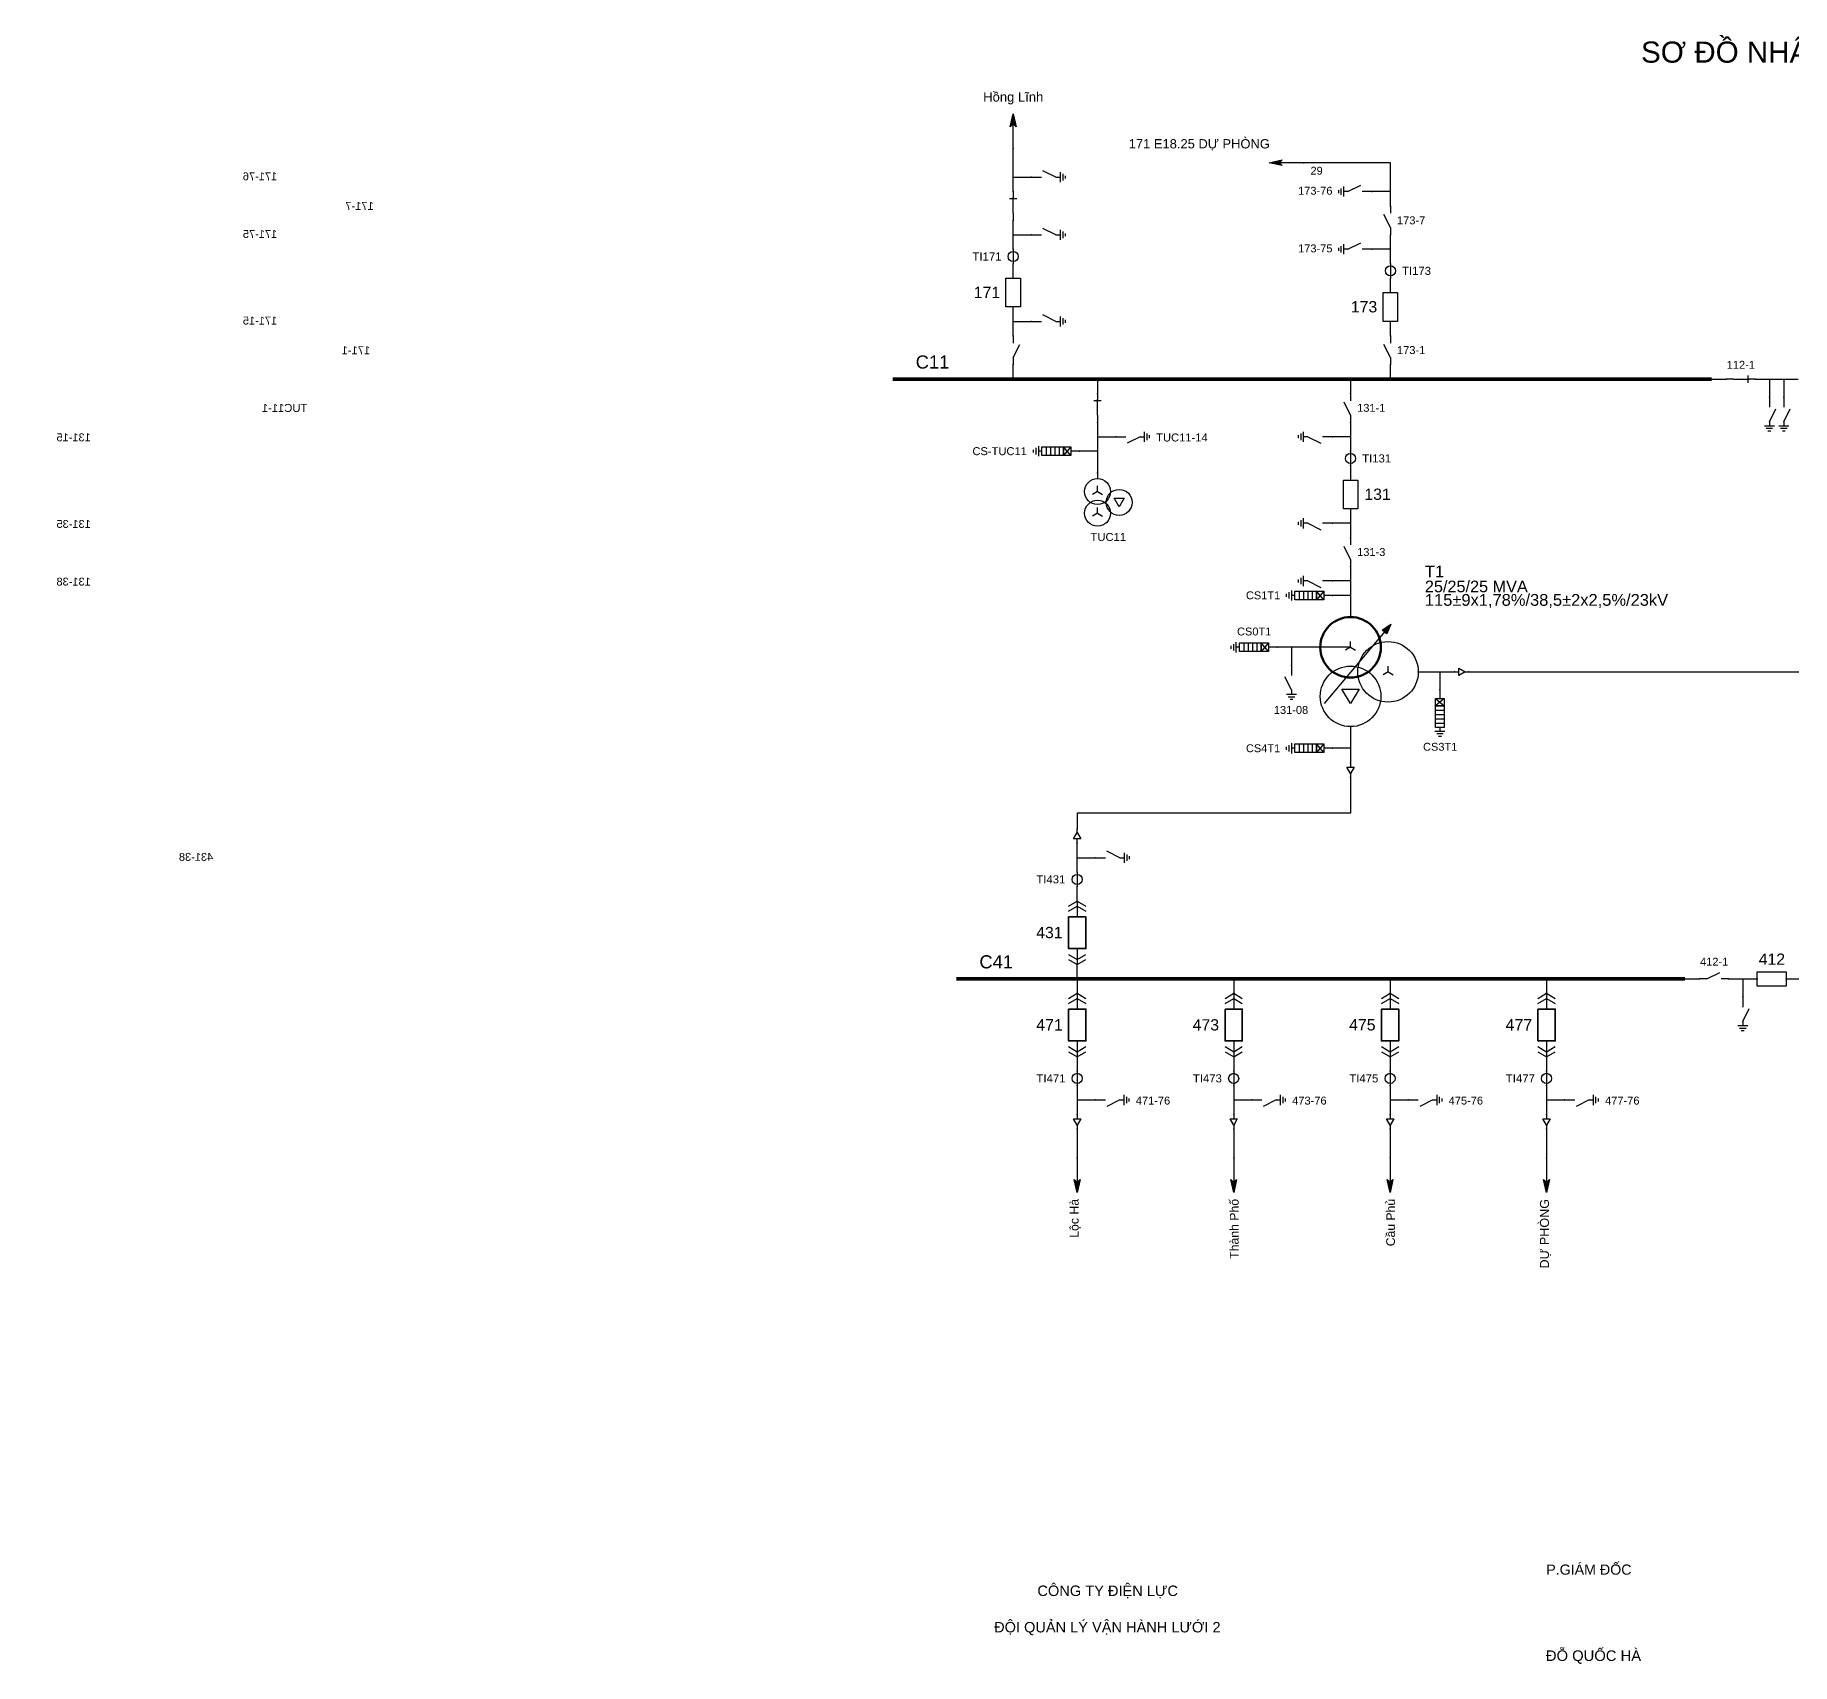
# Model space of a CAD drawing. Header units: millimetres. Extents: x -378 to 411, y 7 to 290.
# Drawn here: x -110.9 to 193.8, y 7.6 to 290 of the extents above; entities that cross this region are included whole.
import ezdxf

# ---------------------------------------------------------------- set-up
doc = ezdxf.new("R2010")
doc.units = ezdxf.units.MM
for name, color, linetype, lineweight in [('BUSBAR_110KV', 1, 'Continuous', 50), ('BUSBAR_22KV', 5, 'Continuous', 50), ('HV_110KV', 1, 'Continuous', 25), ('MV_22KV', 5, 'Continuous', 25), ('MV_35KV', 30, 'Continuous', 25)]:
    doc.layers.add(name, color=color, linetype=linetype, lineweight=lineweight)
doc.layers.add('SYM_PORTS', color=8, linetype='Continuous', plot=False)
doc.layers.add('TEXT', color=7, linetype='Continuous')
doc.styles.add('SLD_TEXT', font='arial.ttf')

# ---------------------------------------------------------------- blocks, each defined once
blk = doc.blocks.new('SYM_DISCONNECTOR_OPEN')
at = {"lineweight": 25}
for points in [[(0, -1.25), (-1.125, 1)], [(0, 2.5), (0, 1.25)], [(0, -1.25), (0, -2.5)]]:
    blk.add_lwpolyline(points, dxfattribs=at)
at = {"layer": 'SYM_PORTS'}
for p in [(0, 2.5), (0, -2.5)]:
    blk.add_point(p, dxfattribs=at)
blk.add_attdef('DEVICE_CODE', (1, -0.5), '', height=2)
blk = doc.blocks.new('SYM_EARTHING_SWITCH_OPEN')
at = {"lineweight": 25}
for points in [[(0, -1.25), (-1.125, 1)], [(0, 3), (0, 1.25)], [(-0.875, -2), (0.875, -2)], [(-0.5625, -2.4375), (0.5625, -2.4375)], [(-0.25, -2.875), (0.25, -2.875)], [(0, -1.25), (0, -2)]]:
    blk.add_lwpolyline(points, dxfattribs=at)
at = {"layer": 'SYM_PORTS'}
blk.add_point((0, 3), dxfattribs=at)
blk.add_attdef('DEVICE_CODE', (1.875, 0), '', height=2)
blk = doc.blocks.new('SYM_CIRCUIT_BREAKER')
at = {"lineweight": 25}
blk.add_lwpolyline([(-1.25, 2.5), (1.25, 2.5), (1.25, -2.5), (-1.25, -2.5)], close=True, dxfattribs=at)
at = {"layer": 'SYM_PORTS'}
for p in [(0, 2.5), (0, -2.5)]:
    blk.add_point(p, dxfattribs=at)
blk.add_attdef('DEVICE_CODE', (2.25, -0.5), '', height=2)
at = {"flags": 1}
blk.add_attdef('RATING', (2.25, -3.5), '', height=2, dxfattribs=at)
blk = doc.blocks.new('SYM_CURRENT_TRANSFORMER')
at = {"lineweight": 25}
blk.add_lwpolyline([(0, 1.25), (0, -1.25)], dxfattribs=at)
blk.add_circle((0, 0), 0.875, dxfattribs=at)
at = {"layer": 'SYM_PORTS'}
for p in [(0, 1.25), (0, -1.25)]:
    blk.add_point(p, dxfattribs=at)
blk.add_attdef('DEVICE_CODE', (1.875, -1.75), '', height=2)
at = {"flags": 1}
blk.add_attdef('RATIO', (1.875, -4.75), '', height=2, dxfattribs=at)
blk = doc.blocks.new('SYM_DISCONNECTOR_CLOSED')
at = {"lineweight": 25}
for points in [[(-0.625, 1.25), (0.625, 1.25)], [(0, 2.5), (0, 1.25)], [(0, -1.25), (0, 1.5)], [(0, -1.25), (0, -2.5)]]:
    blk.add_lwpolyline(points, dxfattribs=at)
at = {"layer": 'SYM_PORTS'}
for p in [(0, 2.5), (0, -2.5)]:
    blk.add_point(p, dxfattribs=at)
blk.add_attdef('DEVICE_CODE', (1.625, -0.5), '', height=2)
blk = doc.blocks.new('SYM_LINE_FEEDER_ARROW')
blk.add_hatch(color=7).paths.add_polyline_path([(0, -3), (-0.5, -0.75), (0, -1.25), (0.5, -0.75)])
at = {"lineweight": 25}
blk.add_lwpolyline([(0, 3), (0, -1.25)], dxfattribs=at)
blk.add_lwpolyline([(0, -3), (-0.5, -0.75), (0, -1.25), (0.5, -0.75)], close=True, dxfattribs=at)
at = {"layer": 'SYM_PORTS'}
blk.add_point((0, 3), dxfattribs=at)
blk.add_attdef('LINE_NAME', (1.5, 0), '', height=2)
blk = doc.blocks.new('SYM_SURGE_ARRESTER')
at = {"lineweight": 25}
for points in [[(0, 4), (0, 2.5)], [(-0.75, 2.5), (0.75, 1.25)], [(0.75, 2.5), (-0.75, 1.25)], [(-0.75, 0.5), (0.75, 0.5)], [(-0.75, -0.25), (0.75, -0.25)], [(-0.75, -1), (0.75, -1)], [(-0.75, -1.75), (0.75, -1.75)], [(0, -2.5), (0, -3.125)], [(-0.875, -3.125), (0.875, -3.125)], [(-0.5625, -3.5625), (0.5625, -3.5625)], [(-0.25, -4), (0.25, -4)]]:
    blk.add_lwpolyline(points, dxfattribs=at)
for points in [[(-0.75, 2.5), (0.75, 2.5), (0.75, 1.25), (-0.75, 1.25)], [(-0.75, 1.25), (0.75, 1.25), (0.75, -2.5), (-0.75, -2.5)]]:
    blk.add_lwpolyline(points, close=True, dxfattribs=at)
at = {"layer": 'SYM_PORTS'}
blk.add_point((0, 4), dxfattribs=at)
blk.add_attdef('DEVICE_CODE', (1.875, 1), '', height=2)
blk = doc.blocks.new('SYM_VOLTAGE_TRANSFORMER')
at = {"lineweight": 25}
for points in [[(0, 4.625), (0, 3.625)], [(0, 1.375), (-0.8625, 0.875)], [(0, 1.375), (0, 2.375)], [(0, 1.375), (0.8625, 0.875)], [(0, -2.375), (-0.8625, -2.875)], [(0, -2.375), (0, -1.375)], [(0, -2.375), (0.8625, -2.875)]]:
    blk.add_lwpolyline(points, dxfattribs=at)
blk.add_lwpolyline([(2.875, 0.25), (4.625, 0.25), (3.75, -1.25)], close=True, dxfattribs=at)
for centre in [(0, 1.375), (3.75, -0.5), (0, -2.375)]:
    blk.add_circle(centre, 2.25, dxfattribs=at)
at = {"layer": 'SYM_PORTS'}
blk.add_point((0, 4.625), dxfattribs=at)
blk.add_attdef('DEVICE_CODE', (7, 1.625), '', height=2)
at = {"flags": 1}
blk.add_attdef('RATIO', (7, -1.375), '', height=2, dxfattribs=at)
blk = doc.blocks.new('SYM_TRANSFORMER_3W')
blk.add_hatch(color=7).paths.add_polyline_path([(3.75, 8.25), (3.0125, 6.575), (2.2375, 7.225)])
at = {"lineweight": 25}
for points in [[(-7.75, -5.5), (3.0125, 7.35)], [(-3.25, 4.25), (-8.5, 4.25)], [(-3.25, 4.25), (-4.1125, 3.75)], [(-3.25, 4.25), (-3.25, 5.25)], [(-3.25, 4.25), (-2.3875, 3.75)], [(3.25, 0), (2.3875, -0.5)], [(3.25, 0), (3.25, 1)], [(3.25, 0), (4.1125, -0.5)]]:
    blk.add_lwpolyline(points, dxfattribs=at)
for points in [[(3.75, 8.25), (3.0125, 6.575), (2.2375, 7.225)], [(-4.75, -3), (-1.75, -3), (-3.25, -5.5)]]:
    blk.add_lwpolyline(points, close=True, dxfattribs=at)
at = {"lineweight": 50}
blk.add_circle((-3.25, 4.25), 5.25, dxfattribs=at)
at = {"lineweight": 25}
for centre in [(3.25, 0), (-3.25, -4.25)]:
    blk.add_circle(centre, 5.25, dxfattribs=at)
at = {"layer": 'SYM_PORTS'}
for p in [(-3.25, 9.5), (-8.5, 4.25), (8.5, 0), (-3.25, -9.5)]:
    blk.add_point(p, dxfattribs=at)
blk.add_attdef('DEVICE_CODE', (9.5, 6.5), '', height=2)
at = {"flags": 1}
for tag, p in [('POWER', (9.5, 3.5)), ('VOLTAGE_RATIO', (9.5, 0.5))]:
    blk.add_attdef(tag, p, '', height=2, dxfattribs=at)
blk = doc.blocks.new('SYM_CABLE_TERMINATION')
at = {"lineweight": 25}
blk.add_lwpolyline([(-0.625, 0.5), (0.625, 0.5), (0, -0.625)], close=True, dxfattribs=at)
for points in [[(0, 1.25), (0, 0.5)], [(0, -0.625), (0, -1.25)]]:
    blk.add_lwpolyline(points, dxfattribs=at)
at = {"layer": 'SYM_PORTS'}
for p in [(0, 1.25), (0, -1.25)]:
    blk.add_point(p, dxfattribs=at)
blk = doc.blocks.new('SYM_DRAWOUT_BREAKER')
at = {"lineweight": 25}
for points in [[(-1.5, 4.625), (0, 5.5), (1.5, 4.625)], [(-1.5, 3.75), (0, 4.625), (1.5, 3.75)], [(0, 5.5), (0, 2.75)], [(0, -2.75), (0, -5.5)], [(-1.5, -3.75), (0, -4.625), (1.5, -3.75)], [(-1.5, -4.625), (0, -5.5), (1.5, -4.625)]]:
    blk.add_lwpolyline(points, dxfattribs=at)
at = {"lineweight": 35}
blk.add_lwpolyline([(-1.5, 2.75), (1.5, 2.75), (1.5, -2.75), (-1.5, -2.75)], close=True, dxfattribs=at)
at = {"layer": 'SYM_PORTS'}
for p in [(0, 5.5), (0, -5.5)]:
    blk.add_point(p, dxfattribs=at)
blk.add_attdef('DEVICE_CODE', (2.5, 2.5), '', height=2)
at = {"flags": 1}
blk.add_attdef('RATING', (2.5, -0.5), '', height=2, dxfattribs=at)

msp = doc.modelspace()

# ---------------------------------------------------------------- linework, layer by layer
at = {"layer": 'BUSBAR_110KV', "const_width": 0.609}
msp.add_lwpolyline([(37.81, 230.35), (179.86, 230.35)], dxfattribs=at)
at = {"layer": 'BUSBAR_22KV', "const_width": 0.609}
msp.add_lwpolyline([(48.86, 126.35), (175.24, 126.35)], dxfattribs=at)
at = {"layer": 'HV_110KV'}
for points in [[(58.73, 265.36), (58.73, 270.36)], [(58.73, 262.86), (58.73, 265.36)], [(58.73, 265.36), (61.87, 265.36)], [(124.14, 262.86), (124.14, 267.86), (109.13, 267.86)], [(124.14, 262.86), (121, 262.86)], [(124.14, 260.36), (124.14, 262.86)], [(58.73, 255.36), (58.73, 257.86)], [(58.73, 252.86), (58.73, 255.36)], [(58.73, 255.36), (61.87, 255.36)], [(124.14, 252.86), (121, 252.86)], [(124.14, 252.86), (124.14, 255.36)], [(124.14, 250.36), (124.14, 252.86)], [(58.73, 247.86), (58.73, 250.36)], [(124.14, 245.35), (124.14, 247.86)], [(58.73, 240.35), (58.73, 242.86)], [(58.73, 237.85), (58.73, 240.35)], [(58.73, 240.35), (61.87, 240.35)], [(124.14, 237.85), (124.14, 240.35)], [(58.73, 230.35), (58.73, 232.85)], [(124.14, 230.35), (124.14, 232.85)], [(73.36, 230.35), (73.36, 227.85)], [(117.23, 230.35), (117.23, 227.85)], [(179.86, 230.35), (182.36, 230.35)], [(187.36, 230.35), (189.86, 230.35)], [(189.86, 230.35), (189.86, 227.21)], [(189.86, 230.35), (192.36, 230.35)], [(192.36, 230.35), (192.36, 227.21)], [(192.36, 230.35), (194.87, 230.35)], [(73.36, 222.85), (73.36, 220.35)], [(117.23, 222.85), (117.23, 220.35)], [(73.36, 220.35), (76.5, 220.35)], [(73.36, 220.35), (73.36, 217.85)], [(117.23, 220.35), (114.09, 220.35)], [(117.23, 220.35), (117.23, 217.85)], [(73.36, 217.85), (70.22, 217.85)], [(73.36, 217.85), (73.36, 214.09)], [(117.23, 215.35), (117.23, 212.84)], [(117.23, 207.84), (117.23, 205.34)], [(117.23, 205.34), (114.09, 205.34)], [(117.23, 205.34), (117.23, 202.84)], [(117.23, 195.34), (114.09, 195.34)], [(117.23, 197.84), (117.23, 195.34)], [(117.23, 195.34), (117.23, 192.84)], [(117.23, 192.84), (114.09, 192.84)], [(117.23, 192.84), (117.23, 189.09)], [(106.98, 183.84), (104.48, 183.84)], [(111.98, 183.84), (106.98, 183.84)], [(106.98, 183.84), (106.98, 180.7)]]:
    msp.add_lwpolyline(points, dxfattribs=at)
at = {"layer": 'MV_22KV'}
for points in [[(117.23, 170.09), (117.23, 166.33)], [(117.23, 166.33), (114.09, 166.33)], [(117.23, 166.33), (117.23, 163.83)], [(117.23, 161.33), (117.23, 158.63), (117.23, 155.06), (69.83, 155.06), (69.83, 152.36)], [(69.83, 147.36), (69.83, 149.86)], [(69.83, 144.85), (69.83, 147.36)], [(69.83, 147.36), (72.97, 147.36)], [(69.83, 139.85), (69.83, 142.35)], [(69.83, 126.35), (69.83, 128.85)], [(69.83, 126.35), (69.83, 123.85)], [(96.96, 126.35), (96.96, 123.85)], [(124.08, 126.35), (124.08, 123.85)], [(151.21, 126.35), (151.21, 123.85)], [(175.24, 126.35), (177.74, 126.35)], [(182.74, 126.35), (185.24, 126.35)], [(185.24, 126.35), (185.24, 123.21)], [(185.24, 126.35), (187.74, 126.35)], [(192.74, 126.35), (195.25, 126.35)], [(69.83, 112.85), (69.83, 110.35)], [(96.96, 112.85), (96.96, 110.35)], [(124.08, 112.85), (124.08, 110.35)], [(151.21, 112.85), (151.21, 110.35)], [(69.83, 107.85), (69.83, 105.35)], [(96.96, 107.85), (96.96, 105.35)], [(124.08, 107.85), (124.08, 105.35)], [(151.21, 107.85), (151.21, 105.35)], [(69.83, 105.35), (72.97, 105.35)], [(69.83, 105.35), (69.83, 102.84)], [(96.96, 105.35), (100.1, 105.35)], [(96.96, 105.35), (96.96, 102.84)], [(124.08, 105.35), (127.22, 105.35)], [(124.08, 105.35), (124.08, 102.84)], [(151.21, 105.35), (154.35, 105.35)], [(151.21, 105.35), (151.21, 102.84)], [(69.83, 100.34), (69.83, 95.34)], [(96.96, 100.34), (96.96, 95.34)], [(124.08, 100.34), (124.08, 95.34)], [(151.21, 100.34), (151.21, 95.34)]]:
    msp.add_lwpolyline(points, dxfattribs=at)
at = {"layer": 'MV_35KV'}
msp.add_lwpolyline([(137.73, 179.59), (140.43, 179.59), (243, 179.59), (243, 157), (325.5, 157), (325.5, 47.5), (403.5, 47.5), (403.5, 106), (391.5, 106), (391.5, 108.26, -1), (391.5, 110.26), (391.5, 173.5), (405, 173.5), (405, 257.75), (382.27, 257.75), (379.57, 257.75)], format="xyb", dxfattribs=at)
for points in [[(128.98, 179.59), (132.73, 179.59)], [(132.73, 179.59), (132.73, 176.45)], [(132.73, 179.59), (135.23, 179.59)]]:
    msp.add_lwpolyline(points, dxfattribs=at)

# ---------------------------------------------------------------- block references
at = {"layer": 'HV_110KV'}
for p, rotation in [((58.73, 273.36), 180), ((106.13, 267.86), 270)]:
    msp.add_blockref('SYM_LINE_FEEDER_ARROW', p, dxfattribs=dict(at, rotation=rotation))
ref = msp.add_blockref('SYM_EARTHING_SWITCH_OPEN', (64.87, 265.36), dxfattribs=dict(at, xscale=-1, rotation=90))
ref.add_attrib('DEVICE_CODE', '171-76', (68.89, 264.82), dxfattribs={"layer": 'TEXT', "extrusion": (0, 0, -1), "height": 1.371, "style": 'SLD_TEXT'})
ref = msp.add_blockref('SYM_DISCONNECTOR_CLOSED', (58.73, 260.36), dxfattribs=dict(at, xscale=-1))
ref.add_attrib('DEVICE_CODE', '171-7', (52.14, 259.68), dxfattribs={"layer": 'TEXT', "extrusion": (0, 0, -1), "height": 1.385, "style": 'SLD_TEXT'})
ref = msp.add_blockref('SYM_EARTHING_SWITCH_OPEN', (118, 262.86), dxfattribs=dict(at, rotation=270))
ref.add_attrib('DEVICE_CODE', '173-76', (108.13, 262.32), dxfattribs={"layer": 'TEXT', "height": 1.371, "style": 'SLD_TEXT'})
ref = msp.add_blockref('SYM_DISCONNECTOR_OPEN', (124.14, 257.86), dxfattribs=at)
ref.add_attrib('DEVICE_CODE', '173-7', (125.28, 257.19), dxfattribs={"layer": 'TEXT', "height": 1.373, "style": 'SLD_TEXT'})
ref = msp.add_blockref('SYM_EARTHING_SWITCH_OPEN', (64.87, 255.36), dxfattribs=dict(at, xscale=-1, rotation=90))
ref.add_attrib('DEVICE_CODE', '171-75', (68.89, 254.82), dxfattribs={"layer": 'TEXT', "extrusion": (0, 0, -1), "height": 1.371, "style": 'SLD_TEXT'})
ref = msp.add_blockref('SYM_CURRENT_TRANSFORMER', (58.73, 251.61), dxfattribs=at)
ref.add_attrib('DEVICE_CODE', 'TI171', (51.66, 250.9), dxfattribs={"layer": 'TEXT', "height": 1.417, "style": 'SLD_TEXT'})
ref = msp.add_blockref('SYM_EARTHING_SWITCH_OPEN', (118, 252.86), dxfattribs=dict(at, rotation=270))
ref.add_attrib('DEVICE_CODE', '173-75', (108.13, 252.32), dxfattribs={"layer": 'TEXT', "height": 1.371, "style": 'SLD_TEXT'})
ref = msp.add_blockref('SYM_CURRENT_TRANSFORMER', (124.14, 249.11), dxfattribs=at)
ref.add_attrib('DEVICE_CODE', 'TI173', (126.16, 248.41), dxfattribs={"layer": 'TEXT', "height": 1.405, "style": 'SLD_TEXT'})
ref = msp.add_blockref('SYM_CIRCUIT_BREAKER', (58.73, 245.36), dxfattribs=at)
ref.add_attrib('DEVICE_CODE', '171', (51.87, 244.39), dxfattribs={"layer": 'TEXT', "height": 1.98, "style": 'SLD_TEXT'})
ref = msp.add_blockref('SYM_CIRCUIT_BREAKER', (124.14, 242.85), dxfattribs=at)
ref.add_attrib('DEVICE_CODE', '173', (117.28, 241.91), dxfattribs={"layer": 'TEXT', "height": 1.963, "style": 'SLD_TEXT'})
ref = msp.add_blockref('SYM_EARTHING_SWITCH_OPEN', (64.87, 240.35), dxfattribs=dict(at, xscale=-1, rotation=90))
ref.add_attrib('DEVICE_CODE', '171-15', (68.89, 239.81), dxfattribs={"layer": 'TEXT', "extrusion": (0, 0, -1), "height": 1.371, "style": 'SLD_TEXT'})
ref = msp.add_blockref('SYM_DISCONNECTOR_OPEN', (58.73, 235.35), dxfattribs=dict(at, xscale=-1))
ref.add_attrib('DEVICE_CODE', '171-1', (52.77, 234.67), dxfattribs={"layer": 'TEXT', "extrusion": (0, 0, -1), "height": 1.385, "style": 'SLD_TEXT'})
ref = msp.add_blockref('SYM_DISCONNECTOR_OPEN', (124.14, 235.35), dxfattribs=at)
ref.add_attrib('DEVICE_CODE', '173-1', (125.28, 234.69), dxfattribs={"layer": 'TEXT', "height": 1.373, "style": 'SLD_TEXT'})
ref = msp.add_blockref('SYM_DISCONNECTOR_CLOSED', (184.86, 230.35), dxfattribs=dict(at, rotation=270))
ref.add_attrib('DEVICE_CODE', '112-1', (182.45, 232.14), dxfattribs={"layer": 'TEXT', "height": 1.37, "style": 'SLD_TEXT'})
ref = msp.add_blockref('SYM_EARTHING_SWITCH_OPEN', (192.36, 224.21), dxfattribs=dict(at, xscale=-1))
ref.add_attrib('DEVICE_CODE', '112-25', (195.42, 218.82), dxfattribs={"layer": 'TEXT', "extrusion": (0, 0, -1), "height": 1.368, "style": 'SLD_TEXT'})
ref = msp.add_blockref('SYM_EARTHING_SWITCH_OPEN', (189.86, 224.21), dxfattribs=dict(at, xscale=-1))
ref.add_attrib('DEVICE_CODE', '112-15', (187.06, 218.82), dxfattribs={"layer": 'TEXT', "extrusion": (0, 0, -1), "height": 1.368, "style": 'SLD_TEXT'})
ref = msp.add_blockref('SYM_DISCONNECTOR_CLOSED', (73.36, 225.35), dxfattribs=dict(at, xscale=-1))
ref.add_attrib('DEVICE_CODE', 'TUC11-1', (63.67, 224.65), dxfattribs={"layer": 'TEXT', "extrusion": (0, 0, -1), "height": 1.392, "style": 'SLD_TEXT'})
ref = msp.add_blockref('SYM_DISCONNECTOR_OPEN', (117.23, 225.35), dxfattribs=at)
ref.add_attrib('DEVICE_CODE', '131-1', (118.37, 224.68), dxfattribs={"layer": 'TEXT', "height": 1.37, "style": 'SLD_TEXT'})
ref = msp.add_blockref('SYM_EARTHING_SWITCH_OPEN', (257.18, 220.35), dxfattribs=dict(at, xscale=-1, rotation=270))
ref.add_attrib('DEVICE_CODE', '132-25', (247.31, 219.56), dxfattribs={"layer": 'TEXT', "extrusion": (0, 0, -1), "height": 1.368, "style": 'SLD_TEXT'})
ref = msp.add_blockref('SYM_EARTHING_SWITCH_OPEN', (223.36, 220.35), dxfattribs=dict(at, xscale=-1, rotation=270))
ref.add_attrib('DEVICE_CODE', 'TUC12-24', (210.38, 219.53), dxfattribs={"layer": 'TEXT', "extrusion": (0, 0, -1), "height": 1.388, "style": 'SLD_TEXT'})
ref = msp.add_blockref('SYM_EARTHING_SWITCH_OPEN', (111.09, 220.35), dxfattribs=dict(at, xscale=-1, rotation=270))
ref.add_attrib('DEVICE_CODE', '131-15', (101.22, 219.56), dxfattribs={"layer": 'TEXT', "extrusion": (0, 0, -1), "height": 1.368, "style": 'SLD_TEXT'})
ref = msp.add_blockref('SYM_EARTHING_SWITCH_OPEN', (79.5, 220.35), dxfattribs=dict(at, rotation=90))
ref.add_attrib('DEVICE_CODE', 'TUC11-14', (83.52, 219.53), dxfattribs={"layer": 'TEXT', "height": 1.387, "style": 'SLD_TEXT'})
ref = msp.add_blockref('SYM_VOLTAGE_TRANSFORMER', (229.49, 211.97), dxfattribs=dict(at, xscale=-1))
ref.add_attrib('DEVICE_CODE', 'TUC12', (224.52, 204.78), dxfattribs={"layer": 'TEXT', "extrusion": (0, 0, -1), "height": 1.393, "style": 'SLD_TEXT'})
ref = msp.add_blockref('SYM_SURGE_ARRESTER', (66.22, 217.85), dxfattribs=dict(at, rotation=270))
ref.add_attrib('DEVICE_CODE', 'CS-TUC11', (51.66, 217.16), dxfattribs={"layer": 'TEXT', "height": 1.382, "style": 'SLD_TEXT'})
ref = msp.add_blockref('SYM_CURRENT_TRANSFORMER', (117.23, 216.6), dxfattribs=at)
ref.add_attrib('DEVICE_CODE', 'TI131', (119.25, 215.9), dxfattribs={"layer": 'TEXT', "height": 1.402, "style": 'SLD_TEXT'})
ref = msp.add_blockref('SYM_VOLTAGE_TRANSFORMER', (73.36, 209.47), dxfattribs=at)
ref.add_attrib('DEVICE_CODE', 'TUC11', (72.14, 202.28), dxfattribs={"layer": 'TEXT', "height": 1.393, "style": 'SLD_TEXT'})
ref = msp.add_blockref('SYM_CIRCUIT_BREAKER', (117.23, 210.34), dxfattribs=at)
ref.add_attrib('DEVICE_CODE', '131', (119.62, 209.4), dxfattribs={"layer": 'TEXT', "height": 1.963, "style": 'SLD_TEXT'})
ref = msp.add_blockref('SYM_EARTHING_SWITCH_OPEN', (257.18, 205.34), dxfattribs=dict(at, xscale=-1, rotation=270))
ref.add_attrib('DEVICE_CODE', '132-35', (247.31, 204.55), dxfattribs={"layer": 'TEXT', "extrusion": (0, 0, -1), "height": 1.368, "style": 'SLD_TEXT'})
ref = msp.add_blockref('SYM_EARTHING_SWITCH_OPEN', (111.09, 205.34), dxfattribs=dict(at, xscale=-1, rotation=270))
ref.add_attrib('DEVICE_CODE', '131-35', (101.22, 204.55), dxfattribs={"layer": 'TEXT', "extrusion": (0, 0, -1), "height": 1.368, "style": 'SLD_TEXT'})
ref = msp.add_blockref('SYM_DISCONNECTOR_OPEN', (117.23, 200.34), dxfattribs=at)
ref.add_attrib('DEVICE_CODE', '131-3', (118.37, 199.68), dxfattribs={"layer": 'TEXT', "height": 1.37, "style": 'SLD_TEXT'})
ref = msp.add_blockref('SYM_TRANSFORMER_3W', (120.48, 179.59), dxfattribs=at)
ref.add_attrib('DEVICE_CODE', 'T1', (130.12, 195.97), dxfattribs={"layer": 'TEXT', "height": 2.043, "style": 'SLD_TEXT'})
ref = msp.add_blockref('SYM_EARTHING_SWITCH_OPEN', (257.18, 195.34), dxfattribs=dict(at, xscale=-1, rotation=270))
ref.add_attrib('DEVICE_CODE', '132-38', (247.31, 194.55), dxfattribs={"layer": 'TEXT', "extrusion": (0, 0, -1), "height": 1.368, "style": 'SLD_TEXT'})
ref = msp.add_blockref('SYM_EARTHING_SWITCH_OPEN', (111.09, 195.34), dxfattribs=dict(at, xscale=-1, rotation=270))
ref.add_attrib('DEVICE_CODE', '131-38', (101.22, 194.55), dxfattribs={"layer": 'TEXT', "extrusion": (0, 0, -1), "height": 1.368, "style": 'SLD_TEXT'})
ref = msp.add_blockref('SYM_SURGE_ARRESTER', (110.09, 192.84), dxfattribs=dict(at, rotation=270))
ref.add_attrib('DEVICE_CODE', 'CS1T1', (99.09, 192.17), dxfattribs={"layer": 'TEXT', "height": 1.366, "style": 'SLD_TEXT'})
ref = msp.add_blockref('SYM_SURGE_ARRESTER', (100.48, 183.84), dxfattribs=dict(at, rotation=270))
ref.add_attrib('DEVICE_CODE', 'CS0T1', (97.55, 185.9), dxfattribs={"layer": 'TEXT', "height": 1.366, "style": 'SLD_TEXT'})
ref = msp.add_blockref('SYM_EARTHING_SWITCH_OPEN', (106.98, 177.7), dxfattribs=at)
ref.add_attrib('DEVICE_CODE', '131-08', (103.93, 172.3), dxfattribs={"layer": 'TEXT', "height": 1.368, "style": 'SLD_TEXT'})
at = {"layer": 'MV_22KV'}
ref = msp.add_blockref('SYM_SURGE_ARRESTER', (110.09, 166.33), dxfattribs=dict(at, rotation=270))
ref.add_attrib('DEVICE_CODE', 'CS4T1', (99.09, 165.66), dxfattribs={"layer": 'TEXT', "height": 1.366, "style": 'SLD_TEXT'})
for name, p in [('SYM_CABLE_TERMINATION', (117.23, 162.58)), ('SYM_CABLE_TERMINATION', (69.83, 101.59)), ('SYM_CABLE_TERMINATION', (96.96, 101.59)), ('SYM_CABLE_TERMINATION', (124.08, 101.59)), ('SYM_CABLE_TERMINATION', (151.21, 101.59)), ('SYM_LINE_FEEDER_ARROW', (69.83, 92.34)), ('SYM_LINE_FEEDER_ARROW', (96.96, 92.34)), ('SYM_LINE_FEEDER_ARROW', (124.08, 92.34)), ('SYM_LINE_FEEDER_ARROW', (151.21, 92.34))]:
    msp.add_blockref(name, p, dxfattribs=at)
at = {"layer": 'MV_22KV', "rotation": 180}
msp.add_blockref('SYM_CABLE_TERMINATION', (69.83, 151.11), dxfattribs=at)
at = {"layer": 'MV_22KV'}
ref = msp.add_blockref('SYM_EARTHING_SWITCH_OPEN', (75.97, 147.36), dxfattribs=dict(at, xscale=-1, rotation=90))
ref.add_attrib('DEVICE_CODE', '431-38', (79.99, 146.82), dxfattribs={"layer": 'TEXT', "extrusion": (0, 0, -1), "height": 1.368, "style": 'SLD_TEXT'})
ref = msp.add_blockref('SYM_CURRENT_TRANSFORMER', (69.83, 143.6), dxfattribs=at)
ref.add_attrib('DEVICE_CODE', 'TI431', (62.76, 142.91), dxfattribs={"layer": 'TEXT', "height": 1.402, "style": 'SLD_TEXT'})
ref = msp.add_blockref('SYM_DRAWOUT_BREAKER', (69.83, 134.35), dxfattribs=at)
ref.add_attrib('DEVICE_CODE', '431', (62.72, 133.41), dxfattribs={"layer": 'TEXT', "height": 1.963, "style": 'SLD_TEXT'})
ref = msp.add_blockref('SYM_DISCONNECTOR_OPEN', (180.24, 126.35), dxfattribs=dict(at, rotation=270))
ref.add_attrib('DEVICE_CODE', '412-1', (177.83, 128.64), dxfattribs={"layer": 'TEXT', "height": 1.37, "style": 'SLD_TEXT'})
ref = msp.add_blockref('SYM_CIRCUIT_BREAKER', (190.24, 126.35), dxfattribs=dict(at, rotation=270))
ref.add_attrib('DEVICE_CODE', '412', (188.01, 128.79), dxfattribs={"layer": 'TEXT', "height": 1.959, "style": 'SLD_TEXT'})
ref = msp.add_blockref('SYM_EARTHING_SWITCH_OPEN', (200.25, 120.21), dxfattribs=dict(at, xscale=-1))
ref.add_attrib('DEVICE_CODE', '412-25', (197.45, 114.82), dxfattribs={"layer": 'TEXT', "extrusion": (0, 0, -1), "height": 1.368, "style": 'SLD_TEXT'})
ref = msp.add_blockref('SYM_EARTHING_SWITCH_OPEN', (185.24, 120.21), dxfattribs=dict(at, xscale=-1))
ref.add_attrib('DEVICE_CODE', '412-15', (182.44, 114.82), dxfattribs={"layer": 'TEXT', "extrusion": (0, 0, -1), "height": 1.368, "style": 'SLD_TEXT'})
ref = msp.add_blockref('SYM_DRAWOUT_BREAKER', (69.83, 118.35), dxfattribs=at)
ref.add_attrib('DEVICE_CODE', '471', (62.72, 117.39), dxfattribs={"layer": 'TEXT', "height": 1.98, "style": 'SLD_TEXT'})
ref = msp.add_blockref('SYM_DRAWOUT_BREAKER', (96.96, 118.35), dxfattribs=at)
ref.add_attrib('DEVICE_CODE', '473', (89.85, 117.4), dxfattribs={"layer": 'TEXT', "height": 1.963, "style": 'SLD_TEXT'})
ref = msp.add_blockref('SYM_DRAWOUT_BREAKER', (124.08, 118.35), dxfattribs=at)
ref.add_attrib('DEVICE_CODE', '475', (116.98, 117.41), dxfattribs={"layer": 'TEXT', "height": 1.968, "style": 'SLD_TEXT'})
ref = msp.add_blockref('SYM_DRAWOUT_BREAKER', (151.21, 118.35), dxfattribs=at)
ref.add_attrib('DEVICE_CODE', '477', (144.1, 117.39), dxfattribs={"layer": 'TEXT', "height": 1.985, "style": 'SLD_TEXT'})
ref = msp.add_blockref('SYM_CURRENT_TRANSFORMER', (69.83, 109.1), dxfattribs=at)
ref.add_attrib('DEVICE_CODE', 'TI471', (62.76, 108.39), dxfattribs={"layer": 'TEXT', "height": 1.417, "style": 'SLD_TEXT'})
ref = msp.add_blockref('SYM_CURRENT_TRANSFORMER', (96.96, 109.1), dxfattribs=at)
ref.add_attrib('DEVICE_CODE', 'TI473', (89.89, 108.4), dxfattribs={"layer": 'TEXT', "height": 1.405, "style": 'SLD_TEXT'})
ref = msp.add_blockref('SYM_CURRENT_TRANSFORMER', (124.08, 109.1), dxfattribs=at)
ref.add_attrib('DEVICE_CODE', 'TI475', (117.01, 108.4), dxfattribs={"layer": 'TEXT', "height": 1.408, "style": 'SLD_TEXT'})
ref = msp.add_blockref('SYM_CURRENT_TRANSFORMER', (151.21, 109.1), dxfattribs=at)
ref.add_attrib('DEVICE_CODE', 'TI477', (144.14, 108.39), dxfattribs={"layer": 'TEXT', "height": 1.42, "style": 'SLD_TEXT'})
ref = msp.add_blockref('SYM_EARTHING_SWITCH_OPEN', (228.14, 105.35), dxfattribs=dict(at, xscale=-1, rotation=270))
ref.add_attrib('DEVICE_CODE', '472-76', (218.27, 104.56), dxfattribs={"layer": 'TEXT', "extrusion": (0, 0, -1), "height": 1.371, "style": 'SLD_TEXT'})
ref = msp.add_blockref('SYM_EARTHING_SWITCH_OPEN', (75.97, 105.35), dxfattribs=dict(at, rotation=90))
ref.add_attrib('DEVICE_CODE', '471-76', (79.99, 104.56), dxfattribs={"layer": 'TEXT', "height": 1.371, "style": 'SLD_TEXT'})
ref = msp.add_blockref('SYM_EARTHING_SWITCH_OPEN', (103.1, 105.35), dxfattribs=dict(at, rotation=90))
ref.add_attrib('DEVICE_CODE', '473-76', (107.11, 104.56), dxfattribs={"layer": 'TEXT', "height": 1.371, "style": 'SLD_TEXT'})
ref = msp.add_blockref('SYM_EARTHING_SWITCH_OPEN', (130.22, 105.35), dxfattribs=dict(at, rotation=90))
ref.add_attrib('DEVICE_CODE', '475-76', (134.24, 104.56), dxfattribs={"layer": 'TEXT', "height": 1.371, "style": 'SLD_TEXT'})
ref = msp.add_blockref('SYM_EARTHING_SWITCH_OPEN', (157.35, 105.35), dxfattribs=dict(at, rotation=90))
ref.add_attrib('DEVICE_CODE', '477-76', (161.37, 104.56), dxfattribs={"layer": 'TEXT', "height": 1.371, "style": 'SLD_TEXT'})
at = {"layer": 'MV_35KV', "rotation": 90}
msp.add_blockref('SYM_CABLE_TERMINATION', (136.48, 179.59), dxfattribs=at)
at = {"layer": 'MV_35KV'}
ref = msp.add_blockref('SYM_SURGE_ARRESTER', (132.73, 172.45), dxfattribs=at)
ref.add_attrib('DEVICE_CODE', 'CS3T1', (129.8, 165.91), dxfattribs={"layer": 'TEXT', "height": 1.366, "style": 'SLD_TEXT'})

# ---------------------------------------------------------------- texts
at = {"layer": 'TEXT', "attachment_point": 7, "style": 'SLD_TEXT'}
for s, insert, char_height in [('SƠ ĐỒ NHẤT THỨ TRẠM 110KV HỘ ĐỘ', (167.6, 284.4), 3.6695), ('Hồng Lĩnh', (53.53, 277.98), 1.616), ('171 E18.25 DỰ PHÒNG', (78.75, 269.99), 1.6066), ('29', (110.28, 265.78), 1.363), ('C11', (41.82, 232.14), 2.277), ('25/25/25 MVA', (130.12, 193.36), 2.0153), ('115±9x1,78%/38,5±2x2,5%/23kV', (130.12, 190.66), 2.0437), ('C41', (52.87, 128.14), 2.277), ('P.GIÁM ĐỐC', (151.16, 23.02), 1.764), ('CÔNG TY ĐIỆN LỰC', (62.93, 18.95), 1.8116), ('ĐỘI QUẢN LÝ VẬN HÀNH LƯỚI 2', (55.42, 12.54), 1.8081), ('ĐỖ QUỐC HÀ', (151.1, 7.58), 1.834)]:
    msp.add_mtext(s, dxfattribs=dict(at, insert=insert, char_height=char_height))
at = {"layer": 'TEXT', "attachment_point": 7, "rotation": 90, "style": 'SLD_TEXT'}
for s, insert, char_height in [('Lộc Hà', (70.41, 81.45), 1.526), ('Thành Phố', (97.84, 77.81), 1.521), ('Cầu Phủ', (124.95, 79.99), 1.511), ('DỰ PHÒNG', (151.98, 76.13), 1.564)]:
    msp.add_mtext(s, dxfattribs=dict(at, insert=insert, char_height=char_height))

doc.saveas('drawing.dxf')
